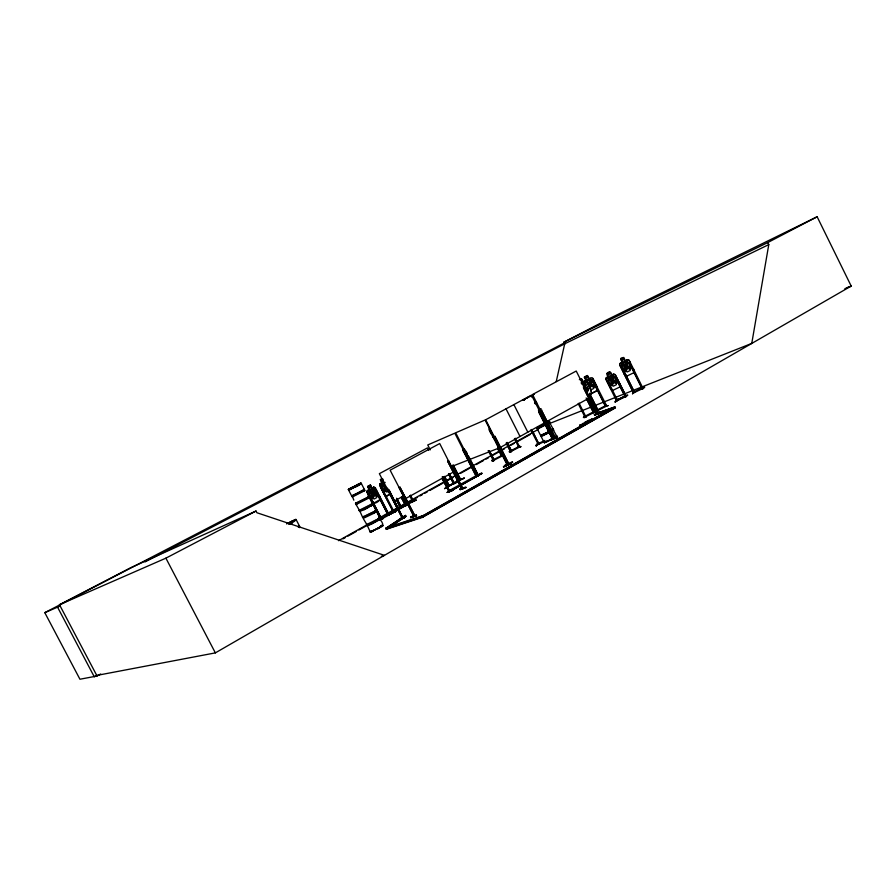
<?xml version="1.0" encoding="UTF-8"?>
<svg xmlns="http://www.w3.org/2000/svg" width="896" height="896" viewBox="0 0 896 896"><rect width="100%" height="100%" fill="white"/><g stroke="black" fill="none" stroke-linecap="round" stroke-linejoin="round"><path stroke-width="1.34" d="M583.509 386.691C582.4 381.506 586.645 380.542 584.562 387.083C591.203 389.368 587.966 392.246 584.27 388.091M589.086 386.87L589.21 384.619L587.418 383.466M545.496 442.557L549.573 440.44M587.798 391.507L588.09 388.147L585.099 382.211L582.994 381.965L581.392 378.773M370.776 531.91L370.53 531.832M360.965 510.384C354.2 512.949 375.01 503.485 371.19 504.213M544.376 442.658L556.976 436.587L553.426 430.226M556.763 436.005L547.882 441.022M751.766 343.403L768.779 244.597L767.771 242.558L817.141 216.765L851.2 286.07L215.354 652.882L96.746 675.427M394.005 512.109L393.915 511.022L393.187 511.437L393.512 512.434L379.725 485.33L380.083 483.728L381.954 482.72M380.173 483.806L379.837 485.318L384.126 493.55M381.741 518.997C381.394 517.675 379.635 518.269 380.811 519.523L366.979 492.24L367.293 490.638L369.23 489.597L367.584 486.506L370.406 484.994L371.952 488.118L373.789 487.133L375.323 487.704L389.189 514.842M379.602 496.048L380.195 499.666C371.549 508.424 371.168 498.49 367.024 492.218L367.438 490.706M553.829 430.158L541.173 436.61L544.208 442.59L545.384 442.299M537.947 428.613L537.41 429.128L540.546 435.355L547.557 432.32L553.179 429.05L549.662 422.766M553.168 429.061L551.992 429.251M556.248 381.55L564.715 343.784L563.898 342.16L608.474 319.043L817.141 216.765M550.054 422.688L537.398 429.139M544.365 442.87L544.846 442.277M549.416 421.434L536.771 427.885L537.32 427.37M605.965 379.198L606.39 377.653M540.915 436.05L547.982 433.138L553.302 429.744M540.725 435.669L553.515 429.285L552.294 429.643M537.152 428.59L549.931 422.206L548.722 422.576M536.95 428.21L549.741 421.826L548.531 422.195M367.338 525.594L370.261 531.989L381.898 526.187M444.741 488.522L452.771 483.437L452.76 484.075M452.939 483.93L444.55 488.69M473.379 478.162L481.634 472.886L481.914 473.435L448.997 491.971L478.632 475.395L478.206 474.555L477.053 474.947L477.568 474.667M450.218 485.162L456.635 482.485M590.005 389.021L590.229 384.978C593.914 389.133 597.15 386.254 590.52 383.981C592.603 377.451 588.358 378.403 589.467 383.589L586.477 381.595M557.29 436.811L550.614 440.026L557.603 437.293L557.323 436.722L551.141 439.062M557.178 437.528L550.581 439.992M510.776 463.893L510.966 463.053L504.974 465.326M511.112 463.635L504.818 466.066L510.787 463.915M504.974 465.282L504.829 466.088L511.269 463.635M410.782 516.858L410.614 517.698L416.539 515.57L416.226 514.965L410.805 516.824L410.962 517.406M416.226 514.965L416.013 515.861M404.656 517.462L399.526 519.221M404.477 516.925L404.309 517.754L399.19 519.512L399.694 519.221C403.267 516.04 410.267 514.64 399.56 519.176M403.021 506.531L407.445 504.426L407.266 505.165M402.685 506.834L402.875 506.061M391.014 513.24L395.371 511.168L395.662 511.672L386.938 515.536M382.502 519.019L382.704 518.235L379.333 519.422M492.218 460.096L493.763 460.734L492.016 460.835L492.262 460.051L493.64 460.69M491.994 460.779L493.763 460.734M509.578 451.147L511.258 451.718L509.365 451.886L509.622 451.114L509.376 451.808M584.718 416.091L585.558 415.643L585.894 417.077C582.949 418.958 582.814 415.722 585.614 416.528M585.357 417.346L583.856 417.088M598.102 410.794L595.56 411.219L598.102 410.794L589.366 393.187M597.576 410.984L597.822 410.256M536.357 445.693L536.491 445.738C535.17 444.819 539.37 441.762 539.526 443.363L538.989 443.61M536.211 445.178L539.224 442.814M539.202 442.882L536.491 445.738M615.373 401.89L615.541 401.901C612.651 403.805 622.003 396.278 615.541 401.901M617.254 400.142L617.456 399.515M634.222 391.563L632.453 393.714M382.973 525.65L382.021 526.467M414.96 515.872L399.952 487.234L414.814 515.962C414.445 513.318 414.266 518.202 413.627 515.278M370.406 531.608L370.787 531.642M370.339 531.406L374.517 530.006L382.458 525.526M381.987 525.325C384.664 526.254 380.139 517.328 378.784 520.173M401.643 517.362C405.44 517.608 400.187 517.586 402.472 518.246L388.024 490.571L389.032 490.045L402.92 517.933M366.822 524.821C368.558 525.022 378.885 519.669 378.683 518.638M367.013 525.202C368.76 525.414 379.086 520.061 378.885 519.03M373.867 513.307L363.194 518.403L366.688 524.339M375.626 512.198L375.178 512.042M413.672 501.178L405.35 505.781L405.003 504.795L405.955 504.314L406.426 505.221L401.901 496.989M401.744 507.83L393.31 512.512L392.84 511.594M401.251 506.934L400.243 507.461L401.016 508.245M642.096 388.606L643.944 386.87L644.762 387.15L642.342 389.166L629.205 362.712L630.157 362.23L629.205 362.712M642.342 389.166L644.258 387.274M363.171 517.731L375.782 511.437L375.054 511.56M642.443 388.662L641.973 387.71M362.981 517.35L375.592 511.045L374.853 511.179M641.827 388.147L634.334 391.698M620.827 359.094L622.418 362.32L621.365 364.157L624.355 370.138L627.234 371.93L630.202 370.496L630.504 367.158L627.502 361.166L625.374 360.875L623.84 357.482C615.978 358.042 626.181 362.477 620.088 363.317L619.651 364.952L633.629 392.896L643.227 388.282L642.835 387.307L641.883 387.789M359.733 510.843L362.555 517.138L363.563 516.387M388.696 513.946L388.83 515.01L376.006 489.731L375.245 490.146L388.259 515.368L387.632 514.494L388.427 514.046M634.592 392.403L621.533 366.43L634.469 392.504M633.909 391.608L632.587 393.814M368.939 507.158L364.067 509.678L372.221 504.986M633.058 392L634.133 391.485M371.784 504.672L371.034 505.075M357.101 503.821L356.059 504.549L359.442 510.294M625.15 397.331L627.827 395.158L627.043 394.901L625.24 397.197M613.57 374.181L615.182 374.718L626.192 396.413L615.261 374.618L613.558 374.046L606.29 377.563L605.842 379.21L616.638 400.96L626.17 396.39C625.094 394.128 624.568 396.794 625.318 396.838M616.616 400.96L616.347 399.896L616.918 400.781M616.986 399.638L617.758 400.4L616.997 399.627M615.227 401.43L617.501 399.437M356.059 503.899L368.67 497.571L367.954 497.739M355.869 503.507L368.469 497.19L367.752 497.358M633.506 368.917L634.01 372.635L626.539 376.242L623.986 373.52M556.853 436.307L549.562 440.429M359.587 483.862L361.211 483.246L364.302 489.306L357.594 493.069L351.579 495.79L348.466 489.776L349.496 489.07M544.712 442.053L544.253 442.445L547.893 441.011M610.154 387.71L612.707 390.41L620.054 386.893L619.562 383.186L619.92 386.826M353.83 500.17L352.531 496.798M352.016 496.026L364.482 489.675M352.218 496.406L364.818 490.078L364.112 490.269M535.954 445.995L539.392 443.307M538.922 444.125L531.664 429.498M537.477 443.61C538.429 445.939 537.522 441.325 539.123 444.002M616.336 377.026L615.474 377.44L625.318 396.794M615.474 377.44L625.24 396.827M357.011 485.598L361.402 483.661L360.371 484.344M625.453 360.696L627.514 359.688L629.205 360.27L643.026 388.427L642.824 387.307M606.984 381.55L607.925 381.069L617.579 400.467M358.142 485.52L348.813 490.168L356.138 486.125M349.922 488.902L361.077 483L359.442 483.627M358.064 485.408L356.989 486.058M353.181 487.637L352.498 487.816M299.701 527.666L299.566 527.442M299.768 526.434L298.502 527.285M514.461 438.637L518.84 447.418C516.678 444.886 523.309 447.07 519.12 446.858L521.091 446.645L519.165 446.734M510.541 451.674L506.262 442.893L510.586 451.674L519.814 446.891L519.411 445.984L518.448 446.443M501.39 456.389C499.901 455.717 502.522 453.947 502.342 455.93L493.147 460.634M510.082 450.755L511.112 450.229M452.424 465.55L459.917 480.144M453.298 465.08L460.746 479.707C460.454 480.2 450.61 486.002 453.746 482.541M459.312 479.282L460.342 478.733L459.76 479.08M492.699 459.749L493.618 459.278M290.965 523.678L292.253 522.85M290.685 523.029L291.917 522.122L289.531 523.958M290.685 523.186L292.074 522.413M291.973 521.718L296.005 519.366L294.526 519.882M295.613 519.736L296.162 519.646L288.624 523.79M381.909 526.198L382.726 525.246L382.11 525.482M378.134 518.918L379.12 518.146L378.37 518.258M508.234 464.666L508.077 463.568L507.226 463.915M583.464 387.744L584.394 387.262L583.464 387.744L596.803 414.467L597.408 412.933L596.77 413.291M375.637 512.187L373.867 513.318M552.171 438.547C554.266 437.685 551.174 438.29 552.91 439.466L538.933 412.227L552.642 439.566L553.683 439.018L531.496 395.125L485.688 419.754L508.379 464.699L493.685 436.979M555.027 436.923L554.355 437.304M374.282 511.414L374.998 510.933M421.613 516.51L422.094 517.44L386.378 529.301L385.918 528.416L405.518 515.413L405.966 516.275L389.312 527.52M405.518 515.413L385.963 528.192L386.422 529.077L389.76 526.826M391.978 525.325L405.966 516.275M477.926 474.544L477.098 474.925L477.59 475.91L478.498 475.485L468.53 456.109M476.067 475.227L477.098 476L463.389 449.288L462.616 449.658L476.168 476.403L476.717 476.202L454.81 433.171L427.75 444.954L430.248 449.859M371.078 505.131L371.762 504.627M359.554 511.168L372.187 504.616L371.47 504.762M371.358 505.758L372.064 505.277M461.362 488.242L462.538 487.626L462.616 488.846M371.493 504.168L359.094 510.373L360.102 509.656M449.198 485.027L448.325 485.419L449.198 485.027M443.957 476.728L448.806 486.36L449.366 486.147L448.616 485.262M605.662 406.459L592.682 380.654L605.584 406.504M597.598 409.461L596.59 409.942L597.083 410.872L606.693 405.955L592.659 378.302M414.422 514.83L413.336 515.379M607.802 405.72L605.091 405.574L605.942 405.126M532.426 396.01L531.821 396.312M442.322 478.464L449.333 491.837C447.003 492.016 450.274 488.992 449.926 491.501L442.467 476.773M592.962 411.802L593.97 411.286M584.987 417.088L584.427 416.192L585.01 417.11L594.451 412.25L587.642 398.731L594.373 412.261M585.984 416.618L585.368 415.744M593.69 412.642L586.152 397.947M367.147 497.515L368.021 496.765M356.462 502.566L355.421 503.294L367.158 497.504M488.152 450.621L493.371 460.555L492.755 459.693M412.619 501.726L412.507 500.651L412.978 501.57M404.88 504.874L405.731 505.613L401.162 497.403M412.16 500.819L413.202 500.27M382.01 526.434L370.384 532.213M452.939 483.011L453.858 483.739L448.493 474.107M454.44 483.392L449.378 473.648M460.824 479.662L460.118 478.822M371.224 531.328L372.31 530.678L371.246 531.373M298.166 526.859L299.443 526.019L296.15 519.658M378.146 518.907L366.397 524.63M378.795 520.173L371.482 524.149M359.117 484.557L357.437 485.475L360.909 483.482M357.717 485.766L356.821 486.013M352.251 487.626L352.397 487.536M352.621 487.939L352.094 488.186L354.469 486.987M349.384 488.813L348.342 489.541L349.944 488.902M294.75 520.218L295.613 519.691M374.293 511.403L362.555 517.138M555.531 437.909L554.624 438.424L532.538 394.509L576.229 371.034L597.8 413.963L596.882 414.422L597.307 412.989M448.627 460.589L447.619 461.104L461.866 489.283L463.008 488.678L448.437 460.667M508.592 464.587L509.331 464.162L508.402 463.322M370.294 506.386L371.358 505.747M369.97 505.758L371.022 505.042M370.126 505.994L371.19 505.344M449.456 490.482L449.635 491.602L442.288 476.851M633.55 392.941L619.808 364.93M616.157 400.019L617.266 399.459M463.994 478.262L457.229 480.491L457.498 481.018L464.33 478.15M537.656 443.531L538.395 443.184M530.802 429.901L538.283 444.394M545.709 441.75L546.93 441.034M400.758 508.346L400.198 507.494M459.682 479.461L454.104 482.72M457.834 480.738L464.262 478.106M531.597 396.379L532.134 396.166M532.549 395.942L532.011 396.166M379.467 527.632L380.733 526.691M523.387 399.885L524.283 399.336M360.382 484.333L357.482 485.89M550.592 440.16L551.443 439.622M594.373 414.59L600.768 412.16L594.35 414.602L594.63 415.15L600.958 412.53M503.507 466.682L512.714 462.213L503.731 467.23L503.44 466.648L512.154 461.787L512.378 462.325M541.677 410.693L555.24 438.032L554.434 438.469L540.714 411.197L541.677 410.693L555.43 437.976L554.814 436.99M557.603 437.293L556.517 437.259L556.752 437.842M579.734 425.286L580.395 424.906L580.026 425.858L579.734 425.286L582.77 423.808L583.061 424.39L580.686 425.488M583.71 423.662L582.792 424.29L583.128 423.36L584.002 424.245L583.43 423.494C587.776 421.982 589.053 420.56 588.784 420.526M585.088 422.251L588.123 420.773L588.414 421.411L585.379 422.822L585.088 422.251L588.123 420.84M585.379 422.822L586.522 422.061L586.813 422.643L583.722 424.144M587.832 420.694L588.123 421.266L589.075 420.616M592.166 419.608L591.875 419.037L589.064 421.042L588.459 420.336M421.971 517.507L613.637 408.744L613.211 407.882L611.934 408.374L421.49 516.578L421.971 517.507L615.406 407.77L614.981 406.918L597.072 413.213L614.981 406.918M385.918 528.416L422.598 516.208L613.211 407.882M350.47 488.197L349.384 488.846L358.21 484.243M349.507 489.093L358.333 484.49M289.363 523.69L291.536 522.514M293.664 521.158L294.874 520.442M293.832 521.573L295.781 520.162M355.387 486.416L357.717 485.307L356.149 486.147M357.605 485.666L357.28 485.845M460.6 479.752L460.342 478.733M453.219 482.899L453.97 482.462L454.216 483.482M465.886 487.525L460.141 489.686L459.838 489.104L460.219 489.541M508.704 463.21L507.102 463.893L507.763 464.834M448.403 491.042L478.206 474.555M472.696 478.374L481.085 473.581M447.373 492.274C451.998 489.406 459.155 486.73 447.294 492.408L447.731 492.083M452.368 489.922L452.682 490.347M472.696 478.486L481.914 473.435M386.378 529.301L388.203 528.27L387.755 527.386L385.963 528.192M369.947 505.68L359.934 510.698M541.688 409.842L538.989 411.32M444.237 476.56L449.277 486.192L444.696 476.392M541.05 408.587L538.35 410.066M407.736 504.93L399.37 508.514M411.085 501.491L415.744 499.845L411.04 501.502L411.298 502.029L416.382 500.102L411.376 501.894M96.824 675.416L94.282 676.827L57.646 607.331M338.554 540.68L367.483 524.496M378.448 518.381L538.418 429.307M565.018 342.586L44.8 612.662L79.934 679.235L97.059 676.01L100.677 673.994M342.989 538.877L345.442 537.51M347.883 536.155L356.44 531.384M358.882 530.018L366.218 525.93M379.669 518.426L382.11 517.07M384.563 515.704L387.005 514.338M389.446 512.971L391.899 511.616M394.341 510.25L396.782 508.883M399.224 507.528L410.234 501.39M415.117 498.658L417.57 497.302M420.011 495.936L422.453 494.57M424.906 493.214L427.347 491.848M429.789 490.482L443.24 482.989M445.682 481.622L453.018 477.534M460.354 473.446L471.352 467.309M476.246 464.576L483.582 460.488M486.024 459.122L488.477 457.766M492.139 455.717L499.475 451.629M501.917 450.262L504.37 448.907M510.474 445.491L514.147 443.453M517.81 441.403L530.04 434.582M387.923 514.707L381.405 518.347M400.49 507.696L394.05 511.291M412.451 501.021L406.09 504.571M389.099 514.898L380.699 519.546L367.752 494.211L368.659 493.741L381.618 519.086L368.659 493.741M454.037 483.582L449.154 473.738M460.522 479.797L453.074 465.181M538.888 444.147L531.563 429.576M404.88 498.994L454.059 471.699M546.336 421.814L589.669 397.734M499.867 447.698L545.306 422.442M393.613 501.469L403.413 496.048M554.826 438.312L554.176 437.405M414.142 516.342L413.19 515.469M508.894 464.352L494.883 436.386L509.04 464.274L508.368 463.333M531.866 396.502L532.717 396.133L532.19 396.514M400.131 487.155L399.09 487.693L414.019 516.398L390.13 470.187L439.712 443.554L462.638 488.835L462.526 487.626M506.811 464.072L507.237 465.125L493.158 437.192L494.704 439.477M386.434 496.115L390.611 493.819L386.411 496.261L383.992 493.64L386.478 496.093M494.099 436.822L495.085 436.307M538.933 412.227L539.896 411.734L553.426 439.118L553.056 438.054M402.55 516.846L402.954 517.922L389.032 490.045M447.619 461.104L462.302 489.082L461.339 488.253M597.453 414.098L606.693 410.637M524.283 399.37L531.81 395.461L530.242 396.267M462.616 449.658L466.032 455.627M464.285 448.93L478.173 475.675L477.467 474.712M389.402 490.661L386.859 492.061L384.216 490.325L381.259 484.546L382.099 482.776L380.509 479.674L382.211 478.755M378.022 528.741L379.59 527.878M350.829 488.846L352.531 487.95M353.024 487.726L348.555 489.776M292.141 521.998L293.653 521.136M292.32 522.402L293.854 521.562M387.285 488.656L385.594 489.586L382.626 483.806L385.179 482.418M374.147 521.203L375.715 520.352M410.558 495.275L413.336 501.323L413.224 500.259M400.893 507.091L401.363 508.01M413.302 501.334L410.402 495.331M393.658 512.355L380.486 487.301L381.248 486.886L394.229 511.997M367.73 486.562L370.362 485.139M382.872 479.058L381.237 479.942L381.763 480.973L383.398 480.088M367.382 490.728L373.789 487.133M380.128 483.829L383.802 481.846M541.946 417.189L543.424 416.394M542.338 417.928L543.805 417.11M542.517 418.309L543.984 417.514M382.189 478.632L380.318 479.64L382.043 482.787M368.581 506.442L360.909 510.283M393.758 511.078L394.139 512.042M405.709 505.624L401.318 497.336M538.608 410.48L540.109 409.685M538.81 410.872L540.299 410.066M534.811 402.965L536.301 402.17M535.002 403.357L536.502 402.55M535.192 403.805L536.67 403.01M501.637 456.299L497.683 448.851M502.275 455.963L497.885 447.171M534.554 402.539L536.032 401.755M459.446 479.214L459.805 480.211M352.901 487.794L354.48 487.021M356.72 486.058L357.426 485.699M286.563 523.925L295.49 519.501M290.293 522.648L291.984 521.707M292.118 521.965L288.635 523.824M531.362 396.245L532.862 395.461M531.507 396.502L532.974 395.685M532.717 396.155L532.034 396.502M531.686 396.872L533.165 396.088M351.848 487.48L353.427 486.662M97.059 676.01L59.472 604.71L165.894 558.163L256.021 511.034L256.906 512.736L384.474 555.352L381.326 556.27M59.472 604.71L130.67 567.75L256.021 511.034M144.973 561.949L565.096 343.605M526.971 397.925L528.584 397.085M354.67 487.39L356.339 486.528M290.158 522.379L288.4 523.286L293.429 520.755M288.501 523.555L290.27 522.603M503.619 455.661L501.547 455.269M591.405 393.478L597.442 390.376L596.949 386.77M590.173 394.24L597.576 390.443L597.061 386.736L592.749 378.202L591.069 377.653L581.034 382.962M501.099 455.75L493.864 459.48M511.291 450.486L518.459 446.768M605.36 405.53L606.144 405.776L605.629 406.067M597.856 409.662L605.226 405.843M583.464 417.469L583.722 416.651M595.605 411.992L593.342 411.757M613.637 408.744L597.498 414.042L584.181 387.352M579.342 379.691L581.459 378.616L583.061 381.797L585.11 380.755L586.779 381.304L591.08 389.85L591.573 393.568L587.877 395.461M581.571 384.026L583.531 383.018L586.522 388.954L584.562 389.962M586.611 381.416L589.546 379.904L592.525 385.84L589.59 387.341M592.682 380.654L593.622 380.195M587.821 395.36L591.461 393.501L590.968 389.883L593.802 388.382L594.093 385.034L591.114 379.098L589.008 378.851L587.384 375.67L584.45 377.171L586.074 380.352L584.293 377.126L587.462 375.502L589.064 378.683M449.086 486.192L449.59 486.002M476.459 476.246L476.28 475.216M519.613 446.981L515.301 438.211M290.035 522.122L293.294 520.498M507.102 463.893L507.909 464.867L485.072 420L455.694 432.79L477.59 475.91M530.354 396.48L531.944 395.73M563.898 342.16L767.771 242.558M620.189 363.406L627.525 359.811L629.126 360.371M621.533 366.43L620.592 366.912L621.466 366.486M564.715 343.784L768.779 244.597M606.962 373.419L609.907 371.986M364.067 509.69L359.666 511.482M460.029 480.122L452.648 465.45M358.176 484.243L359.475 483.65M358.322 484.467L360.539 483.47M593.522 412.731L586.712 399.179M538.675 443.386L544.902 440.44M538.059 444.539L544.118 441.65M371.493 524.149L367.046 525.885M293.406 520.733L295.624 519.758M289.162 523.253L291.894 522.155M642.298 388.774L629.272 362.656M588.784 420.459L591.875 419.037M580.026 425.858C582.165 425.981 583.654 423.315 583.061 424.458M533.198 394.8L534.363 394.296M406.213 505.299L402.069 496.933M523.936 399.862L525.09 399.358M449.086 491.96L442.131 478.531M386.422 529.077L388.203 528.27M402.338 518.314L379.366 473.67L427.504 447.877L428.758 450.352M379.982 526.691L382.973 525.694M371.918 531.698L373.218 531.149M44.8 612.662L60.166 606.021M290.774 523.342L292.208 522.782M585.827 416.651L579.051 403.11M523.174 400.187L523.97 399.874M847.314 287.672L851.2 286.07L844.861 288.68M478.083 475.72L464.912 450.162M370.406 484.994L371.963 488.253L373.878 488.544L376.858 494.346L376.746 497.582L374.17 498.994L371.504 497.258L368.525 491.445L369.376 489.653L367.629 486.483M493.158 437.192L494.301 436.733M375.245 490.146L388.349 515.312M549.539 423.528L752.382 343.168M598.091 410.357L590.05 394.408M450.912 466.805L468.44 459.962M469.336 459.603L499.251 447.933M594.63 415.15L601.406 412.451M381.024 525.694L382.01 525.336M381.147 525.862L382.122 525.504M349.014 489.317L348.342 489.496M551.533 439.13L556.55 437.282M363.608 489.496L364.302 489.306M477.579 475.776L478.632 475.395M364.246 490.75L364.941 490.56L352.218 497.045M399.19 508.166L403.738 506.509M448.549 491.053L449.579 490.683M447.283 492.229L453.141 490.213M447.294 492.408L452.659 490.482M395.394 511.157L390.835 512.77L390.667 513.542L395.662 511.672M459.838 489.104L465.584 487.099M460.13 489.507L466.278 487.368M391.451 513.946L386.613 515.133M379.322 519.49L382.682 518.246L379.501 519.837M379.165 520.106L382.973 518.762M404.824 517.462L399.179 519.478M410.984 517.294L416.371 515.57M416.539 515.57L410.603 517.675M368.088 498.221L368.794 498.064L356.07 504.538M556.472 436.195L555.666 436.464L556.886 436.15M555.778 436.71L556.606 436.475M387.755 527.386L423.517 515.424L423.987 516.365L389.536 527.822M612.92 408.598L615.406 407.77M298.883 526.12L299.376 525.952M371.302 504.459L372.064 504.403M359.834 510.451L359.139 510.563M359.442 510.854L360.024 510.742L359.442 510.944M476.146 476.426L475.742 475.418M448.302 485.442L448.862 486.338M370.25 531.978L370.821 531.832M605.629 405.899L608.238 405.586M597.778 410.334L595.974 410.928M592.939 411.813L595.504 412.126M593.074 412.082L585.693 415.912M593.522 412.115L596.042 411.846M501.883 455.672L503.104 455.762M583.475 417.379L585.894 417.077M509.746 451.528L511.258 451.718M585.099 380.89L586.701 381.405L591.058 389.85M373.755 487.278L375.211 487.816M583.722 424.077L583.128 423.36M385.258 485.979C381.64 482.07 379.534 484.859 385.067 486.976C383.488 493.394 387.386 492.654 386.008 487.334L387.957 488.746M624.075 373.453L626.584 376.085M371.358 500.528L373.778 503.059L380.083 499.598L379.456 496.093M165.894 558.163L215.354 652.882M396.469 499.99L400.669 508.402M422.598 516.208L423.08 517.149M409.662 495.746L412.776 501.67M396.76 498.333L401.722 507.853L396.603 498.389M396.626 499.934L400.904 508.301M466.021 451.192L467.275 453.645M467.275 458.08L476.101 475.552M448.717 474.018L453.645 483.862M444.405 476.549L449.31 486.17M513.878 404.6L527.822 432.163M506.005 408.822L520.027 436.498M495.947 441.918L506.475 462.672M488.846 429.016L493.046 437.27M489.373 430.282L491.154 433.798M489.272 450.666L494.155 460.152L489.619 451.427M605.998 379.176L610.221 387.666M611.934 408.374L612.36 409.226M598.808 412.272L599.234 413.101M589.12 394.856L597.128 410.883M581.134 379.579L581.672 380.643M583.677 387.654L597.027 414.389M578.189 403.558L584.965 417.133M585.749 421.87L586.04 422.453M585.861 422.442L586.152 423.024M633.416 368.928L633.886 372.568M372.378 493.875C370.765 500.349 374.707 499.587 373.318 494.245C376.914 498.4 379.546 495.51 373.531 493.282C375.133 487.088 371.302 487.76 372.557 492.878C368.928 488.947 366.778 491.758 372.378 493.875M612.774 381.259C614.006 386.68 609.65 387.509 611.755 380.878C605.483 378.605 608.474 375.85 612.013 379.87C610.893 374.685 615.126 373.901 613.066 380.285C619.427 382.648 616.795 385.493 612.774 381.259M626.662 366.99C627.682 372.635 623.594 373.184 625.632 366.621C619.282 364.347 622.328 361.558 625.89 365.59C624.781 360.371 629.07 359.531 626.954 366.005C633.662 368.413 630.358 371.213 626.662 366.99M616.571 381.45L616.28 384.754L613.357 386.165L610.512 384.373L607.522 378.426L608.563 376.611C603.232 373.318 612.147 368.995 611.486 375.189L613.581 375.491L616.571 381.45M624.859 396.178L617.344 399.784L624.859 396.178M511.627 451.136L507.046 442.456L511.627 451.136M524.395 399.594L523.51 400.12L524.406 399.616M290.942 523.656L289.699 524.373L290.965 523.656M375.469 495.096L372.893 496.507L369.914 490.694L372.49 489.294L375.469 495.096M370.171 485.912L368.502 486.808L369.04 487.85L370.698 486.942L370.171 485.912M543.659 416.819L542.17 417.614L543.659 416.842M587.149 376.466L585.267 377.429L585.794 378.493L587.686 377.53L587.149 376.466M623.504 358.456L621.6 359.386L622.138 360.461L624.042 359.52L623.504 358.456M625.912 361.939L622.944 363.384L625.946 369.365L628.914 367.931L625.912 361.939M609.627 372.792L607.746 373.699L608.283 374.763L610.154 373.856L609.627 372.792M612.013 376.253L609.09 377.675L612.08 383.611L615.003 382.2L612.013 376.253M290.595 522.894L289.307 523.488L290.618 522.917"/></g></svg>
